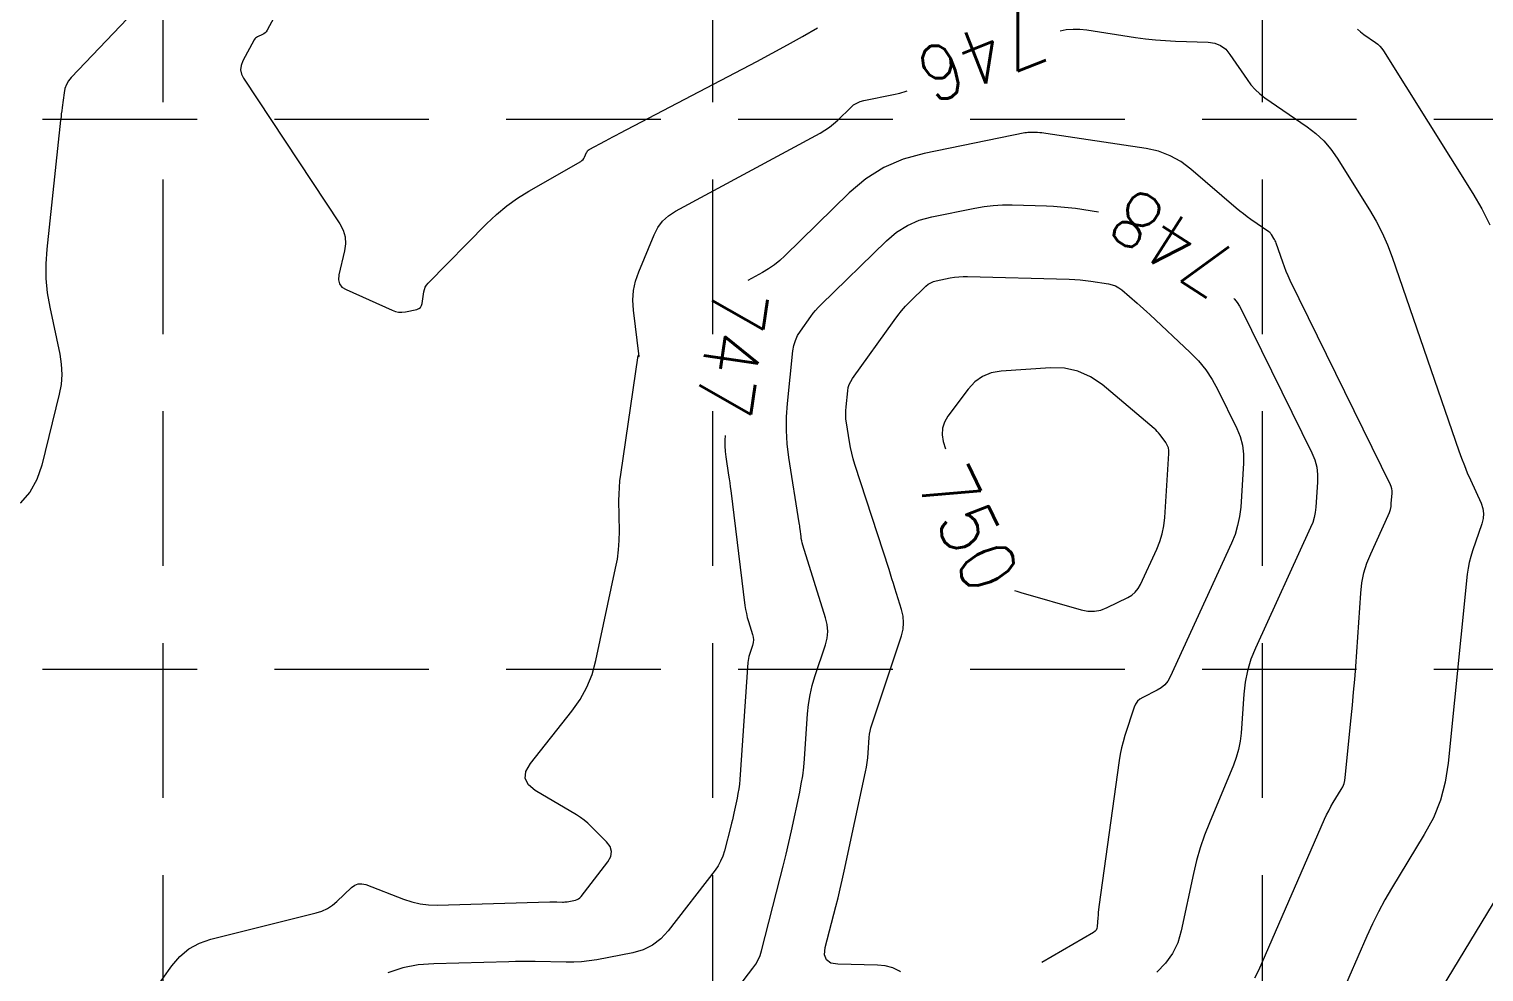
# Model space of a CAD drawing. Header units: feet. Extents: x 46644 to 49208, y 46045 to 47649.
# Drawn here: x 47596.1 to 47701.9, y 46384.8 to 46453.4 of the extents above; entities that cross this region are included whole.
import ezdxf
from ezdxf.enums import TextEntityAlignment as Align

# ---------------------------------------------------------------- set-up
doc = ezdxf.new("R2010")
doc.units = ezdxf.units.FT
doc.header["$MEASUREMENT"] = 0
doc.linetypes.add('DGN Style 3', pattern=[33.544038, 23.960027, -9.584011])
doc.linetypes.add('HIDDEN', pattern=[0.375, 0.25, -0.125])
doc.layers.add('EC', color=35, linetype='Continuous', lineweight=0)
doc.layers.add('Level 15', color=1, linetype='Continuous', lineweight=0)
doc.layers.add('GRID', color=254, linetype='HIDDEN')
doc.styles.add('Style-STANDARD', font='STANDARD.shx')

msp = doc.modelspace()

# ---------------------------------------------------------------- linework, layer by layer
at = {"layer": 'EC', "color": 35, "linetype": 'DGN Style 3', "lineweight": 0}
for p, q in [((47618.72, 46463.14), (47613.39, 46453.32)), ((47603.74, 46454.71), (47599.15, 46449.9)), ((47613.32, 46453.22), (47613.25, 46453.13)), ((47613.39, 46453.32), (47613.32, 46453.22)), ((47652.36, 46452.88), (47653.45, 46453.51)), ((47671.1, 46453.28), (47671.55, 46453.37)), ((47671.55, 46453.37), (47672.05, 46453.41)), ((47672.05, 46453.41), (47672.54, 46453.4)), ((47672.54, 46453.4), (47673.04, 46453.35)), ((47673.04, 46453.35), (47676.59, 46452.8)), ((47692.73, 46453.41), (47692.96, 46453.2)), ((47612.46, 46452.63), (47611.64, 46451.1)), ((47612.51, 46452.7), (47612.46, 46452.63)), ((47612.56, 46452.75), (47612.51, 46452.7)), ((47612.63, 46452.8), (47612.56, 46452.75)), ((47612.7, 46452.84), (47612.63, 46452.8)), ((47613.05, 46453.01), (47612.7, 46452.84)), ((47613.16, 46453.06), (47613.05, 46453.01)), ((47613.25, 46453.13), (47613.16, 46453.06)), ((47650.16, 46451.65), (47651.26, 46452.26)), ((47651.26, 46452.26), (47652.36, 46452.88)), ((47676.59, 46452.8), (47677.31, 46452.7)), ((47677.31, 46452.7), (47678.03, 46452.63)), ((47678.03, 46452.63), (47678.76, 46452.57)), ((47678.76, 46452.57), (47679.49, 46452.53)), ((47679.49, 46452.53), (47681.87, 46452.45)), ((47681.87, 46452.45), (47682.35, 46452.38)), ((47682.35, 46452.38), (47682.78, 46452.21)), ((47682.78, 46452.21), (47683.15, 46451.94)), ((47692.96, 46453.2), (47693.2, 46453.02)), ((47693.2, 46453.02), (47694.04, 46452.44)), ((47694.04, 46452.44), (47694.21, 46452.31)), ((47694.21, 46452.31), (47694.36, 46452.16)), ((47694.36, 46452.16), (47694.5, 46452)), ((47611.64, 46451.1), (47611.51, 46450.77)), ((47649.04, 46451.06), (47650.16, 46451.65)), ((47683.15, 46451.94), (47683.46, 46451.57)), ((47683.46, 46451.57), (47684.7, 46449.74)), ((47694.5, 46452), (47694.63, 46451.83)), ((47694.63, 46451.83), (47701.13, 46441.45)), ((47611.51, 46450.77), (47611.47, 46450.45)), ((47611.47, 46450.45), (47611.54, 46450.14)), ((47611.54, 46450.14), (47611.69, 46449.83)), ((47639.06, 46445.83), (47649.04, 46451.06)), ((47598.68, 46449.09), (47598.62, 46448.77)), ((47598.79, 46449.38), (47598.68, 46449.09)), ((47598.95, 46449.65), (47598.79, 46449.38)), ((47599.15, 46449.9), (47598.95, 46449.65)), ((47611.69, 46449.83), (47618.69, 46439.25)), ((47684.7, 46449.74), (47684.98, 46449.36)), ((47684.98, 46449.36), (47685.29, 46449.02)), ((47685.29, 46449.02), (47685.63, 46448.71)), ((47598.62, 46448.77), (47598.48, 46447.7)), ((47656.07, 46447.89), (47656.3, 46448.03)), ((47656.3, 46448.03), (47656.54, 46448.14)), ((47656.54, 46448.14), (47656.81, 46448.21)), ((47656.81, 46448.21), (47658.98, 46448.65)), ((47658.98, 46448.65), (47659.44, 46448.76)), ((47659.44, 46448.76), (47659.89, 46448.89)), ((47659.89, 46448.89), (47659.97, 46448.92)), ((47685.63, 46448.71), (47686, 46448.42)), ((47686, 46448.42), (47689.08, 46446.3)), ((47598.4, 46447.02), (47598.37, 46446.79)), ((47598.42, 46447.25), (47598.4, 46447.02)), ((47598.45, 46447.47), (47598.42, 46447.25)), ((47598.48, 46447.7), (47598.45, 46447.47)), ((47654.92, 46446.79), (47655.86, 46447.71)), ((47655.86, 46447.71), (47656.07, 46447.89)), ((47598.37, 46446.79), (47597.36, 46437.39)), ((47638.8, 46445.7), (47639.06, 46445.83)), ((47643.12, 46440.16), (47653.63, 46445.84)), ((47653.63, 46445.84), (47653.98, 46446.05)), ((47653.98, 46446.05), (47654.31, 46446.27)), ((47654.31, 46446.27), (47654.62, 46446.52)), ((47654.62, 46446.52), (47654.92, 46446.79)), ((47668.54, 46445.85), (47661.2, 46444.37)), ((47668.65, 46445.87), (47668.54, 46445.85)), ((47668.75, 46445.88), (47668.65, 46445.87)), ((47668.86, 46445.89), (47668.75, 46445.88)), ((47668.97, 46445.89), (47668.86, 46445.89)), ((47669.46, 46445.88), (47668.97, 46445.89)), ((47669.62, 46445.87), (47669.46, 46445.88)), ((47669.77, 46445.86), (47669.62, 46445.87)), ((47669.92, 46445.84), (47669.77, 46445.86)), ((47670.07, 46445.82), (47669.92, 46445.84)), ((47677.36, 46444.72), (47670.07, 46445.82)), ((47689.08, 46446.3), (47689.71, 46445.81)), ((47689.71, 46445.81), (47690.28, 46445.27)), ((47636.84, 46444.64), (47638.03, 46445.29)), ((47638.03, 46445.29), (47638.29, 46445.42)), ((47638.29, 46445.42), (47638.55, 46445.56)), ((47638.55, 46445.56), (47638.8, 46445.7)), ((47690.28, 46445.27), (47690.8, 46444.68)), ((47632.45, 46441.62), (47636.22, 46443.78)), ((47636.22, 46443.78), (47636.31, 46443.84)), ((47636.31, 46443.84), (47636.39, 46443.91)), ((47636.39, 46443.91), (47636.45, 46443.99)), ((47636.45, 46443.99), (47636.5, 46444.09)), ((47636.5, 46444.09), (47636.64, 46444.42)), ((47636.64, 46444.42), (47636.68, 46444.49)), ((47636.68, 46444.49), (47636.72, 46444.55)), ((47636.72, 46444.55), (47636.77, 46444.6)), ((47636.77, 46444.6), (47636.84, 46444.64)), ((47659.68, 46443.95), (47658.27, 46443.33)), ((47661.2, 46444.37), (47659.68, 46443.95)), ((47678.26, 46444.52), (47677.36, 46444.72)), ((47679.1, 46444.2), (47678.26, 46444.52)), ((47679.88, 46443.77), (47679.1, 46444.2)), ((47680.62, 46443.22), (47679.88, 46443.77)), ((47690.8, 46444.68), (47691.25, 46444.03)), ((47691.25, 46444.03), (47693.62, 46440.25)), ((47658.27, 46443.33), (47656.96, 46442.51)), ((47683.92, 46440.38), (47680.62, 46443.22)), ((47631.62, 46441.1), (47632.45, 46441.62)), ((47656.96, 46442.51), (47655.76, 46441.49)), ((47630.08, 46439.92), (47630.83, 46440.54)), ((47630.83, 46440.54), (47631.62, 46441.1)), ((47655.76, 46441.49), (47651.08, 46436.91)), ((47665.57, 46440.51), (47666.24, 46440.58)), ((47666.24, 46440.58), (47666.92, 46440.62)), ((47666.92, 46440.62), (47667.6, 46440.62)), ((47667.6, 46440.62), (47670.1, 46440.56)), ((47670.1, 46440.56), (47670.63, 46440.53)), ((47670.63, 46440.53), (47671.16, 46440.49)), ((47701.13, 46441.45), (47701.79, 46440.33)), ((47629.37, 46439.25), (47630.08, 46439.92)), ((47642.18, 46439.43), (47642.61, 46439.83)), ((47642.61, 46439.83), (47643.12, 46440.16)), ((47659.99, 46439.13), (47660.85, 46439.51)), ((47660.85, 46439.51), (47661.77, 46439.76)), ((47661.77, 46439.76), (47664.9, 46440.39)), ((47664.9, 46440.39), (47665.57, 46440.51)), ((47671.16, 46440.49), (47671.69, 46440.44)), ((47671.69, 46440.44), (47672.22, 46440.37)), ((47672.22, 46440.37), (47673.89, 46440.11)), ((47684.18, 46440.17), (47683.92, 46440.38)), ((47684.44, 46439.96), (47684.18, 46440.17)), ((47684.71, 46439.75), (47684.44, 46439.96)), ((47684.99, 46439.56), (47684.71, 46439.75)), ((47686.29, 46438.66), (47684.99, 46439.56)), ((47693.62, 46440.25), (47694.11, 46439.43)), ((47701.79, 46440.33), (47702.38, 46439.18)), ((47618.69, 46439.25), (47618.94, 46438.78)), ((47618.94, 46438.78), (47619.08, 46438.29)), ((47625.12, 46434.92), (47629.37, 46439.25)), ((47640.44, 46435.76), (47641.55, 46438.43)), ((47641.55, 46438.43), (47641.82, 46438.97)), ((47641.82, 46438.97), (47642.18, 46439.43)), ((47658.46, 46438.01), (47659.19, 46438.63)), ((47659.19, 46438.63), (47659.99, 46439.13)), ((47686.35, 46438.61), (47686.29, 46438.66)), ((47686.4, 46438.57), (47686.35, 46438.61)), ((47686.44, 46438.52), (47686.4, 46438.57)), ((47686.48, 46438.46), (47686.44, 46438.52)), ((47686.65, 46438.18), (47686.48, 46438.46)), ((47694.11, 46439.43), (47694.54, 46438.58)), ((47694.54, 46438.58), (47694.93, 46437.71)), ((47597.36, 46437.39), (47597.29, 46436.33)), ((47619.11, 46437.79), (47619.04, 46437.27)), ((47619.08, 46438.29), (47619.11, 46437.79)), ((47653.69, 46433.35), (47658.46, 46438.01)), ((47686.7, 46438.1), (47686.65, 46438.18)), ((47686.75, 46438.01), (47686.7, 46438.1)), ((47686.79, 46437.92), (47686.75, 46438.01)), ((47686.83, 46437.83), (47686.79, 46437.92)), ((47687.3, 46436.44), (47686.83, 46437.83)), ((47694.93, 46437.71), (47695.26, 46436.82)), ((47597.29, 46436.33), (47597.3, 46435.27)), ((47619.04, 46437.27), (47618.62, 46435.52)), ((47650.7, 46436.57), (47650.31, 46436.26)), ((47651.08, 46436.91), (47650.7, 46436.57)), ((47687.42, 46436.11), (47687.3, 46436.44)), ((47695.26, 46436.82), (47700.12, 46422.73)), ((47597.3, 46435.27), (47597.4, 46434.22)), ((47618.62, 46435.52), (47618.58, 46435.17)), ((47640.2, 46435.08), (47640.44, 46435.76)), ((47649.45, 46435.71), (47648.38, 46435.13)), ((47649.89, 46435.97), (47649.45, 46435.71)), ((47650.31, 46436.26), (47649.89, 46435.97)), ((47662.09, 46435.1), (47663.1, 46435.3)), ((47663.1, 46435.3), (47663.41, 46435.35)), ((47663.41, 46435.35), (47663.72, 46435.39)), ((47663.72, 46435.39), (47664.04, 46435.41)), ((47664.04, 46435.41), (47664.35, 46435.41)), ((47664.35, 46435.41), (47671.77, 46435.21)), ((47687.56, 46435.77), (47687.42, 46436.11)), ((47687.7, 46435.45), (47687.56, 46435.77)), ((47687.85, 46435.13), (47687.7, 46435.45)), ((47597.4, 46434.22), (47597.58, 46433.17)), ((47618.58, 46435.17), (47618.66, 46434.88)), ((47618.66, 46434.88), (47618.84, 46434.64)), ((47618.84, 46434.64), (47619.14, 46434.46)), ((47619.14, 46434.46), (47622.49, 46432.95)), ((47624.69, 46433.45), (47624.81, 46434.29)), ((47624.81, 46434.29), (47624.85, 46434.47)), ((47624.85, 46434.47), (47624.91, 46434.63)), ((47624.91, 46434.63), (47625, 46434.78)), ((47625, 46434.78), (47625.12, 46434.92)), ((47640.01, 46433.69), (47640.06, 46434.39)), ((47640.06, 46434.39), (47640.2, 46435.08)), ((47660.17, 46433.56), (47661.34, 46434.7)), ((47661.34, 46434.7), (47661.51, 46434.84)), ((47661.51, 46434.84), (47661.69, 46434.95)), ((47661.69, 46434.95), (47661.88, 46435.04)), ((47661.88, 46435.04), (47662.09, 46435.1)), ((47671.77, 46435.21), (47672.16, 46435.19)), ((47672.16, 46435.19), (47672.56, 46435.16)), ((47672.56, 46435.16), (47672.95, 46435.12)), ((47672.95, 46435.12), (47673.34, 46435.07)), ((47673.34, 46435.07), (47674.62, 46434.87)), ((47674.62, 46434.87), (47674.88, 46434.81)), ((47674.88, 46434.81), (47675.13, 46434.72)), ((47675.13, 46434.72), (47675.37, 46434.59)), ((47675.37, 46434.59), (47675.59, 46434.43)), ((47675.59, 46434.43), (47676.7, 46433.47)), ((47695.13, 46420.26), (47687.85, 46435.13)), ((47597.58, 46433.17), (47598.31, 46429.75)), ((47624.44, 46433.07), (47624.56, 46433.16)), ((47624.56, 46433.16), (47624.64, 46433.29)), ((47624.64, 46433.29), (47624.69, 46433.45)), ((47640.05, 46432.97), (47640.01, 46433.69)), ((47653.31, 46432.94), (47653.5, 46433.15)), ((47653.5, 46433.15), (47653.69, 46433.35)), ((47659.56, 46432.91), (47659.86, 46433.24)), ((47659.86, 46433.24), (47660.17, 46433.56)), ((47676.7, 46433.47), (47676.93, 46433.27)), ((47676.93, 46433.27), (47677.17, 46433.06)), ((47683.74, 46433.82), (47683.79, 46433.76)), ((47683.79, 46433.76), (47683.99, 46433.52)), ((47683.99, 46433.52), (47684.16, 46433.26)), ((47684.16, 46433.26), (47684.31, 46432.98)), ((47622.49, 46432.95), (47622.73, 46432.86)), ((47622.73, 46432.86), (47622.97, 46432.82)), ((47622.97, 46432.82), (47623.21, 46432.81)), ((47623.21, 46432.81), (47623.46, 46432.84)), ((47623.46, 46432.84), (47624.28, 46433.02)), ((47624.28, 46433.02), (47624.44, 46433.07)), ((47640.46, 46429.6), (47640.05, 46432.97)), ((47652.21, 46431.44), (47652.97, 46432.5)), ((47652.97, 46432.5), (47653.14, 46432.73)), ((47653.14, 46432.73), (47653.31, 46432.94)), ((47655.99, 46427.99), (47659.02, 46432.21)), ((47659.02, 46432.21), (47659.28, 46432.57)), ((47659.28, 46432.57), (47659.56, 46432.91)), ((47677.17, 46433.06), (47677.4, 46432.85)), ((47677.4, 46432.85), (47677.63, 46432.64)), ((47677.63, 46432.64), (47680.56, 46429.89)), ((47684.31, 46432.98), (47689.42, 46422.57)), ((47651.84, 46430.76), (47652, 46431.11)), ((47652, 46431.11), (47652.21, 46431.44)), ((47651.26, 46426.18), (47651.66, 46430)), ((47651.66, 46430), (47651.73, 46430.39)), ((47651.73, 46430.39), (47651.84, 46430.76)), ((47598.31, 46429.75), (47598.42, 46429.02)), ((47598.42, 46429.02), (47598.46, 46428.29)), ((47639.13, 46421), (47640.39, 46429.65)), ((47640.39, 46429.66), (47640.4, 46429.67)), ((47640.39, 46429.65), (47640.39, 46429.66)), ((47640.4, 46429.67), (47640.4, 46429.67)), ((47640.4, 46429.67), (47640.41, 46429.65)), ((47640.41, 46429.65), (47640.45, 46429.6)), ((47640.45, 46429.6), (47640.46, 46429.59)), ((47640.46, 46429.59), (47640.46, 46429.6)), ((47640.46, 46429.59), (47640.46, 46429.58)), ((47640.46, 46429.58), (47640.46, 46429.59)), ((47680.56, 46429.89), (47681.16, 46429.28)), ((47681.16, 46429.28), (47681.7, 46428.62)), ((47598.46, 46428.29), (47598.4, 46427.56)), ((47655.86, 46427.78), (47655.99, 46427.99)), ((47665.45, 46428.14), (47664.89, 46427.74)), ((47666.09, 46428.39), (47665.45, 46428.14)), ((47666.8, 46428.51), (47666.09, 46428.39)), ((47670.41, 46428.76), (47666.8, 46428.51)), ((47671.43, 46428.73), (47670.41, 46428.76)), ((47672.4, 46428.52), (47671.43, 46428.73)), ((47673.31, 46428.12), (47672.4, 46428.52)), ((47674.15, 46427.54), (47673.31, 46428.12)), ((47681.7, 46428.62), (47682.17, 46427.91)), ((47682.17, 46427.91), (47682.58, 46427.16)), ((47598.27, 46426.84), (47597.01, 46421.69)), ((47598.4, 46427.56), (47598.27, 46426.84)), ((47655.53, 46425.92), (47655.65, 46427.08)), ((47655.65, 46427.08), (47655.69, 46427.33)), ((47655.69, 46427.33), (47655.76, 46427.56)), ((47655.76, 46427.56), (47655.86, 46427.78)), ((47664.4, 46427.21), (47662.94, 46425.25)), ((47664.89, 46427.74), (47664.4, 46427.21)), ((47677.95, 46424.35), (47674.15, 46427.54)), ((47682.58, 46427.16), (47683.95, 46424.36)), ((47651.19, 46425.2), (47651.26, 46426.18)), ((47655.51, 46425.63), (47655.53, 46425.92)), ((47651.19, 46424.21), (47651.19, 46425.2)), ((47655.51, 46425.34), (47655.51, 46425.63)), ((47655.52, 46425.04), (47655.51, 46425.34)), ((47655.56, 46424.75), (47655.52, 46425.04)), ((47655.78, 46423.38), (47655.56, 46424.75)), ((47662.68, 46424.82), (47662.54, 46424.37)), ((47662.94, 46425.25), (47662.68, 46424.82)), ((47646.73, 46423.85), (47646.7, 46423.49)), ((47651.24, 46423.23), (47651.19, 46424.21)), ((47662.54, 46424.37), (47662.52, 46423.9)), ((47662.52, 46423.9), (47662.6, 46423.41)), ((47678.07, 46424.25), (47677.95, 46424.35)), ((47678.17, 46424.14), (47678.07, 46424.25)), ((47678.27, 46424.03), (47678.17, 46424.14)), ((47678.37, 46423.9), (47678.27, 46424.03)), ((47678.79, 46423.32), (47678.37, 46423.9)), ((47683.95, 46424.36), (47684.21, 46423.76)), ((47684.21, 46423.76), (47684.37, 46423.13)), ((47646.7, 46423.49), (47646.7, 46423.09)), ((47646.7, 46423.09), (47646.72, 46422.68)), ((47646.72, 46422.68), (47646.77, 46422.28)), ((47651.37, 46422.25), (47651.24, 46423.23)), ((47655.85, 46422.96), (47655.78, 46423.38)), ((47655.94, 46422.55), (47655.85, 46422.96)), ((47656.05, 46422.14), (47655.94, 46422.55)), ((47662.6, 46423.41), (47662.76, 46422.87)), ((47678.71, 46417.87), (47679.02, 46422.52)), ((47678.9, 46423.14), (47678.79, 46423.32)), ((47678.98, 46422.94), (47678.9, 46423.14)), ((47679.02, 46422.74), (47678.98, 46422.94)), ((47679.02, 46422.52), (47679.02, 46422.74)), ((47684.37, 46423.13), (47684.45, 46422.49)), ((47689.42, 46422.57), (47689.63, 46422.07)), ((47700.12, 46422.73), (47700.31, 46422.19)), ((47597.01, 46421.69), (47596.65, 46420.64)), ((47646.77, 46422.28), (47646.98, 46420.96)), ((47652.12, 46417.49), (47651.37, 46422.25)), ((47656.17, 46421.73), (47656.05, 46422.14)), ((47658.65, 46414.08), (47656.17, 46421.73)), ((47684.45, 46421.83), (47684.24, 46418.63)), ((47684.45, 46422.49), (47684.45, 46421.83)), ((47689.63, 46422.07), (47689.77, 46421.54)), ((47689.77, 46421.54), (47689.84, 46421)), ((47700.31, 46422.19), (47700.52, 46421.66)), ((47700.52, 46421.66), (47700.73, 46421.13)), ((47596.65, 46420.64), (47596.12, 46419.72)), ((47639.03, 46420.05), (47639.07, 46420.53)), ((47639.07, 46420.53), (47639.13, 46421)), ((47646.98, 46420.96), (47647.02, 46420.68)), ((47647.02, 46420.68), (47647.07, 46420.4)), ((47647.07, 46420.4), (47647.1, 46420.11)), ((47689.83, 46420.45), (47689.71, 46418.63)), ((47689.84, 46421), (47689.83, 46420.45)), ((47700.73, 46421.13), (47700.96, 46420.61)), ((47700.96, 46420.61), (47701.73, 46418.91)), ((47596.12, 46419.72), (47595.43, 46418.92)), ((47639, 46419.1), (47639.01, 46419.58)), ((47639.01, 46419.58), (47639.03, 46420.05)), ((47647.1, 46420.11), (47647.14, 46419.83)), ((47647.14, 46419.83), (47648.17, 46411.48)), ((47695.2, 46420.12), (47695.13, 46420.26)), ((47695.24, 46419.97), (47695.2, 46420.12)), ((47695.2, 46418.9), (47695.26, 46419.65)), ((47695.26, 46419.81), (47695.24, 46419.97)), ((47695.26, 46419.65), (47695.26, 46419.81)), ((47639.03, 46416.87), (47639, 46419.1)), ((47684.24, 46418.63), (47684.16, 46417.95)), ((47689.71, 46418.63), (47689.67, 46418.24)), ((47695.07, 46418.23), (47695.13, 46418.45)), ((47695.13, 46418.45), (47695.18, 46418.67)), ((47695.18, 46418.67), (47695.2, 46418.9)), ((47701.73, 46418.91), (47701.86, 46418.54)), ((47701.86, 46418.54), (47701.91, 46418.17)), ((47652.14, 46417.37), (47652.12, 46417.49)), ((47652.15, 46417.26), (47652.14, 46417.37)), ((47652.17, 46417.15), (47652.15, 46417.26)), ((47678.52, 46416.69), (47678.64, 46417.28)), ((47678.64, 46417.28), (47678.71, 46417.87)), ((47684.02, 46417.29), (47683.83, 46416.64)), ((47684.16, 46417.95), (47684.02, 46417.29)), ((47689.48, 46417.5), (47689.33, 46417.14)), ((47689.59, 46417.87), (47689.48, 46417.5)), ((47689.67, 46418.24), (47689.59, 46417.87)), ((47693.71, 46415.24), (47694.98, 46418.02)), ((47694.98, 46418.02), (47695.07, 46418.23)), ((47701.79, 46417.42), (47701.11, 46415.46)), ((47701.89, 46417.8), (47701.79, 46417.42)), ((47701.91, 46418.17), (47701.89, 46417.8)), ((47638.97, 46415.52), (47639.02, 46416.2)), ((47639.02, 46416.2), (47639.03, 46416.87)), ((47652.18, 46417.03), (47652.17, 46417.15)), ((47652.25, 46416.5), (47652.18, 46417.03)), ((47652.27, 46416.34), (47652.25, 46416.5)), ((47652.3, 46416.18), (47652.27, 46416.34)), ((47652.34, 46416.03), (47652.3, 46416.18)), ((47678.35, 46416.12), (47678.52, 46416.69)), ((47683.83, 46416.64), (47683.57, 46416.01)), ((47689.33, 46417.14), (47685.31, 46408.36)), ((47638.89, 46414.85), (47638.97, 46415.52)), ((47652.39, 46415.87), (47652.34, 46416.03)), ((47654.04, 46410.58), (47652.39, 46415.87)), ((47676.95, 46413.01), (47678.13, 46415.57)), ((47678.13, 46415.57), (47678.35, 46416.12)), ((47683.57, 46416.01), (47679.11, 46406.27)), ((47693.43, 46414.55), (47693.71, 46415.24)), ((47701.11, 46415.46), (47700.98, 46415.04)), ((47637.31, 46407.46), (47638.76, 46414.18)), ((47638.76, 46414.18), (47638.89, 46414.85)), ((47658.75, 46413.75), (47658.65, 46414.08)), ((47693.21, 46413.84), (47693.43, 46414.55)), ((47700.79, 46414.18), (47700.73, 46413.74)), ((47700.87, 46414.61), (47700.79, 46414.18)), ((47700.98, 46415.04), (47700.87, 46414.61)), ((47658.86, 46413.41), (47658.75, 46413.75)), ((47658.97, 46413.08), (47658.86, 46413.41)), ((47659.07, 46412.74), (47658.97, 46413.08)), ((47676.78, 46412.7), (47676.95, 46413.01)), ((47692.98, 46412.37), (47693.06, 46413.11)), ((47693.06, 46413.11), (47693.21, 46413.84)), ((47700.73, 46413.74), (47699.34, 46399.99)), ((47659.56, 46411.17), (47659.07, 46412.74)), ((47667.79, 46412.57), (47667.96, 46412.51)), ((47667.96, 46412.51), (47668.24, 46412.42)), ((47668.24, 46412.42), (47672.63, 46411.15)), ((47674.52, 46411.32), (47676.02, 46412.05)), ((47676.02, 46412.05), (47676.31, 46412.22)), ((47676.31, 46412.22), (47676.57, 46412.44)), ((47676.57, 46412.44), (47676.78, 46412.7)), ((47692.61, 46407.03), (47692.98, 46412.37)), ((47648.17, 46411.48), (47648.21, 46411.18)), ((47648.21, 46411.18), (47648.27, 46410.89)), ((47648.27, 46410.89), (47648.34, 46410.6)), ((47659.68, 46410.7), (47659.56, 46411.17)), ((47672.63, 46411.15), (47673.12, 46411.06)), ((47673.12, 46411.06), (47673.6, 46411.05)), ((47673.6, 46411.05), (47674.06, 46411.14)), ((47674.06, 46411.14), (47674.52, 46411.32)), ((47648.34, 46410.6), (47648.42, 46410.31)), ((47648.42, 46410.31), (47648.72, 46409.37)), ((47654.16, 46410.08), (47654.04, 46410.58)), ((47654.19, 46409.59), (47654.16, 46410.08)), ((47659.67, 46409.74), (47659.71, 46410.22)), ((47659.71, 46410.22), (47659.68, 46410.7)), ((47648.76, 46408.77), (47648.71, 46408.57)), ((47648.72, 46409.37), (47648.76, 46409.17)), ((47648.76, 46409.17), (47648.78, 46408.97)), ((47648.78, 46408.97), (47648.76, 46408.77)), ((47654.03, 46408.61), (47654.15, 46409.1)), ((47654.15, 46409.1), (47654.19, 46409.59)), ((47657.4, 46402.8), (47659.55, 46409.26)), ((47659.55, 46409.26), (47659.67, 46409.74)), ((47648.45, 46407.77), (47648.42, 46407.62)), ((47648.49, 46407.91), (47648.45, 46407.77)), ((47648.71, 46408.57), (47648.49, 46407.91)), ((47653.26, 46406.31), (47654.03, 46408.61)), ((47685.31, 46408.36), (47684.99, 46407.56)), ((47637.04, 46406.46), (47637.31, 46407.46)), ((47648.38, 46407.33), (47647.79, 46398.81)), ((47648.39, 46407.48), (47648.38, 46407.33)), ((47648.42, 46407.62), (47648.39, 46407.48)), ((47684.74, 46406.73), (47684.56, 46405.89)), ((47684.99, 46407.56), (47684.74, 46406.73)), ((47692.54, 46406.09), (47692.61, 46407.03)), ((47636.66, 46405.52), (47637.04, 46406.46)), ((47652.91, 46404.97), (47653.06, 46405.64)), ((47653.06, 46405.64), (47653.26, 46406.31)), ((47678.72, 46405.7), (47678.46, 46405.48)), ((47678.94, 46405.96), (47678.72, 46405.7)), ((47679.11, 46406.27), (47678.94, 46405.96)), ((47684.56, 46405.89), (47684.46, 46405.03)), ((47692.46, 46405.16), (47692.54, 46406.09)), ((47635.58, 46403.78), (47636.17, 46404.63)), ((47636.17, 46404.63), (47636.66, 46405.52)), ((47652.79, 46404.28), (47652.91, 46404.97)), ((47676.9, 46404.65), (47676.73, 46404.5)), ((47677.11, 46404.78), (47676.9, 46404.65)), ((47678.16, 46405.3), (47677.11, 46404.78)), ((47678.46, 46405.48), (47678.16, 46405.3)), ((47684.46, 46405.03), (47684.27, 46402.19)), ((47692.38, 46404.23), (47692.46, 46405.16)), ((47632.56, 46399.97), (47635.58, 46403.78)), ((47652.5, 46400.32), (47652.72, 46403.58)), ((47652.72, 46403.58), (47652.79, 46404.28)), ((47676.5, 46404.08), (47675.82, 46402.01)), ((47676.59, 46404.3), (47676.5, 46404.08)), ((47676.73, 46404.5), (47676.59, 46404.3)), ((47692.29, 46403.3), (47692.38, 46404.23)), ((47657.27, 46402.33), (47657.33, 46402.57)), ((47657.33, 46402.57), (47657.4, 46402.8)), ((47691.85, 46398.96), (47692.29, 46403.3)), ((47657.13, 46400.74), (47657.21, 46401.86)), ((47657.21, 46401.86), (47657.24, 46402.1)), ((47657.24, 46402.1), (47657.27, 46402.33)), ((47675.69, 46401.56), (47675.57, 46401.11)), ((47675.82, 46402.01), (47675.69, 46401.56)), ((47684.2, 46401.59), (47684.09, 46401)), ((47684.27, 46402.19), (47684.2, 46401.59)), ((47652.45, 46399.7), (47652.5, 46400.32)), ((47657.06, 46400.05), (47657.1, 46400.4)), ((47657.1, 46400.4), (47657.13, 46400.74)), ((47675.48, 46400.66), (47675.4, 46400.2)), ((47675.57, 46401.11), (47675.48, 46400.66)), ((47683.92, 46400.42), (47683.71, 46399.85)), ((47684.09, 46401), (47683.92, 46400.42)), ((47632.18, 46398.89), (47632.23, 46399.4)), ((47632.23, 46399.4), (47632.56, 46399.97)), ((47652.37, 46399.09), (47652.45, 46399.7)), ((47655.39, 46392.14), (47656.94, 46399.38)), ((47656.94, 46399.38), (47657.01, 46399.72)), ((47657.01, 46399.72), (47657.06, 46400.05)), ((47675.4, 46400.2), (47673.93, 46389.54)), ((47683.71, 46399.85), (47681.96, 46395.67)), ((47699.34, 46399.99), (47699.13, 46398.62)), ((47632.41, 46398.43), (47632.18, 46398.89)), ((47632.91, 46398.02), (47632.41, 46398.43)), ((47647.76, 46398.47), (47647.72, 46398.13)), ((47647.79, 46398.81), (47647.76, 46398.47)), ((47652.16, 46397.89), (47652.27, 46398.49)), ((47652.27, 46398.49), (47652.37, 46399.09)), ((47691.56, 46398.08), (47691.67, 46398.29)), ((47691.67, 46398.29), (47691.76, 46398.51)), ((47691.76, 46398.51), (47691.82, 46398.73)), ((47691.82, 46398.73), (47691.85, 46398.96)), ((47699.13, 46398.62), (47698.77, 46397.3)), ((47635.91, 46396.23), (47632.91, 46398.02)), ((47647.6, 46397.45), (47647.36, 46396.35)), ((47647.66, 46397.79), (47647.6, 46397.45)), ((47647.72, 46398.13), (47647.66, 46397.79)), ((47651.55, 46395.08), (47652.16, 46397.89)), ((47690.81, 46396.84), (47690.98, 46397.13)), ((47690.98, 46397.13), (47691.56, 46398.08)), ((47698.77, 46397.3), (47698.26, 46396.03)), ((47636.19, 46396.05), (47635.91, 46396.23)), ((47636.47, 46395.85), (47636.19, 46396.05)), ((47647.31, 46396.11), (47647.25, 46395.88)), ((47647.36, 46396.35), (47647.31, 46396.11)), ((47690.35, 46395.92), (47690.49, 46396.23)), ((47690.49, 46396.23), (47690.65, 46396.54)), ((47690.65, 46396.54), (47690.81, 46396.84)), ((47636.73, 46395.63), (47636.47, 46395.85)), ((47636.97, 46395.4), (47636.73, 46395.63)), ((47638.1, 46394.28), (47636.97, 46395.4)), ((47647.14, 46395.41), (47646.67, 46393.62)), ((47647.2, 46395.64), (47647.14, 46395.41)), ((47647.25, 46395.88), (47647.2, 46395.64)), ((47651.36, 46394.22), (47651.55, 46395.08)), ((47681.96, 46395.67), (47681.6, 46394.77)), ((47685.55, 46384.93), (47690.35, 46395.92)), ((47698.26, 46396.03), (47697.6, 46394.81)), ((47705.82, 46395.11), (47698.41, 46382.91)), ((47638.36, 46393.93), (47638.1, 46394.28)), ((47651.17, 46393.37), (47651.36, 46394.22)), ((47681.6, 46394.77), (47681.29, 46393.85)), ((47697.6, 46394.81), (47695.22, 46390.89)), ((47638.19, 46392.82), (47638.41, 46393.2)), ((47638.46, 46393.57), (47638.36, 46393.93)), ((47638.41, 46393.2), (47638.46, 46393.57)), ((47646.4, 46392.88), (47646.21, 46392.54)), ((47646.56, 46393.24), (47646.4, 46392.88)), ((47646.67, 46393.62), (47646.56, 46393.24)), ((47650.96, 46392.51), (47651.17, 46393.37)), ((47681.03, 46392.92), (47680.8, 46391.98)), ((47681.29, 46393.85), (47681.03, 46392.92)), ((47636.24, 46390.29), (47638.19, 46392.82)), ((47645.99, 46392.22), (47642.57, 46387.79)), ((47646.21, 46392.54), (47645.99, 46392.22)), ((47650.74, 46391.66), (47650.96, 46392.51)), ((47655.25, 46391.49), (47655.39, 46392.14)), ((47680.8, 46391.98), (47679.92, 46387.79)), ((47618.48, 46389.94), (47619.54, 46390.95)), ((47619.54, 46390.95), (47619.77, 46391.12)), ((47619.77, 46391.12), (47620.02, 46391.22)), ((47620.02, 46391.22), (47620.29, 46391.23)), ((47620.29, 46391.23), (47620.57, 46391.16)), ((47620.57, 46391.16), (47623.33, 46390.1)), ((47649.37, 46386.35), (47650.74, 46391.66)), ((47654.94, 46390.21), (47655.1, 46390.85)), ((47655.1, 46390.85), (47655.25, 46391.49)), ((47695.22, 46390.89), (47694.73, 46390.05)), ((47618.15, 46389.66), (47618.48, 46389.94)), ((47623.33, 46390.1), (47623.92, 46389.91)), ((47623.92, 46389.91), (47624.53, 46389.77)), ((47624.53, 46389.77), (47625.15, 46389.7)), ((47625.15, 46389.7), (47625.77, 46389.68)), ((47625.77, 46389.68), (47633.97, 46389.9)), ((47633.97, 46389.9), (47634.1, 46389.9)), ((47634.1, 46389.9), (47634.22, 46389.9)), ((47634.22, 46389.9), (47634.35, 46389.9)), ((47634.35, 46389.9), (47634.48, 46389.9)), ((47634.48, 46389.9), (47634.89, 46389.89)), ((47634.89, 46389.89), (47634.97, 46389.89)), ((47634.97, 46389.89), (47635.06, 46389.9)), ((47635.06, 46389.9), (47635.15, 46389.91)), ((47635.15, 46389.91), (47635.23, 46389.92)), ((47635.23, 46389.92), (47635.83, 46390.04)), ((47635.83, 46390.04), (47635.95, 46390.07)), ((47635.95, 46390.07), (47636.06, 46390.12)), ((47636.06, 46390.12), (47636.16, 46390.2)), ((47636.16, 46390.2), (47636.24, 46390.29)), ((47654.78, 46389.57), (47654.94, 46390.21)), ((47694.73, 46390.05), (47694.26, 46389.18)), ((47609.31, 46387.2), (47616.97, 46389.11)), ((47616.97, 46389.11), (47617.39, 46389.24)), ((47617.39, 46389.24), (47617.78, 46389.42)), ((47617.78, 46389.42), (47618.15, 46389.66)), ((47654.01, 46386.59), (47654.78, 46389.57)), ((47673.84, 46388.75), (47673.79, 46388.11)), ((47673.86, 46388.95), (47673.84, 46388.75)), ((47673.88, 46389.15), (47673.86, 46388.95)), ((47673.9, 46389.34), (47673.88, 46389.15)), ((47673.93, 46389.54), (47673.9, 46389.34)), ((47694.26, 46389.18), (47693.83, 46388.31)), ((47642.57, 46387.79), (47642.04, 46387.21)), ((47673.53, 46387.69), (47669.77, 46385.5)), ((47673.64, 46387.77), (47673.53, 46387.69)), ((47673.72, 46387.86), (47673.64, 46387.77)), ((47673.77, 46387.98), (47673.72, 46387.86)), ((47673.79, 46388.11), (47673.77, 46387.98)), ((47679.92, 46387.79), (47679.67, 46386.93)), ((47693.83, 46388.31), (47693.42, 46387.42)), ((47607.71, 46386.49), (47608.47, 46386.91)), ((47608.47, 46386.91), (47609.31, 46387.2)), ((47641.44, 46386.75), (47640.75, 46386.41)), ((47642.04, 46387.21), (47641.44, 46386.75)), ((47653.95, 46386.06), (47654.01, 46386.59)), ((47679.67, 46386.93), (47679.29, 46386.15)), ((47693.42, 46387.42), (47691.45, 46382.91)), ((47606.47, 46385.26), (47607.05, 46385.94)), ((47607.05, 46385.94), (47607.71, 46386.49)), ((47630.98, 46385.55), (47625.54, 46385.41)), ((47631.46, 46385.56), (47630.98, 46385.55)), ((47631.95, 46385.57), (47631.46, 46385.56)), ((47632.43, 46385.56), (47631.95, 46385.57)), ((47632.91, 46385.56), (47632.43, 46385.56)), ((47635.15, 46385.51), (47632.91, 46385.56)), ((47635.72, 46385.51), (47635.15, 46385.51)), ((47636.28, 46385.54), (47635.72, 46385.51)), ((47636.84, 46385.61), (47636.28, 46385.54)), ((47637.4, 46385.7), (47636.84, 46385.61)), ((47640, 46386.2), (47637.4, 46385.7)), ((47640.75, 46386.41), (47640, 46386.2)), ((47648.95, 46385.38), (47649.13, 46385.69)), ((47649.13, 46385.69), (47649.27, 46386.01)), ((47649.27, 46386.01), (47649.37, 46386.35)), ((47654.09, 46385.68), (47653.95, 46386.06)), ((47654.41, 46385.45), (47654.09, 46385.68)), ((47679.29, 46386.15), (47678.78, 46385.44)), ((47603.99, 46381.77), (47606.47, 46385.26)), ((47623.27, 46385.1), (47622.18, 46384.75)), ((47624.39, 46385.32), (47623.27, 46385.1)), ((47625.54, 46385.41), (47624.39, 46385.32)), ((47647.72, 46383.74), (47648.75, 46385.08)), ((47648.75, 46385.08), (47648.95, 46385.38)), ((47654.93, 46385.37), (47654.41, 46385.45)), ((47657.81, 46385.3), (47654.93, 46385.37)), ((47658.38, 46385.25), (47657.81, 46385.3)), ((47658.92, 46385.1), (47658.38, 46385.25)), ((47659.42, 46384.86), (47658.92, 46385.1)), ((47659.48, 46384.82), (47659.42, 46384.86)), ((47678.78, 46385.44), (47678.15, 46384.8)), ((47685.27, 46384.37), (47685.55, 46384.93))]:
    msp.add_line(p, q, dxfattribs=at)
at = {"layer": 'GRID', "color": 252, "linetype": 'HIDDEN', "lineweight": 0, "ltscale": 45}
for p, q in [((47605.8, 47606.85), (47605.8, 46206.68)), ((47645.8, 47606.85), (47645.8, 46206.68)), ((47685.8, 47606.85), (47685.8, 46206.68)), ((46685.8, 46446.85), (49165.8, 46446.85)), ((46685.8, 46406.85), (49165.8, 46406.85))]:
    msp.add_line(p, q, dxfattribs=at)
at = {"layer": 'Level 15', "color": 7, "linetype": 'Continuous', "lineweight": 0}
for points, knots in [([(48035.83, 46412.86), (48035.78, 46412.91), (48035.72, 46412.96), (48035.67, 46413.01), (48019.02, 46417.19), (48002.37, 46421.38), (47985.72, 46425.57), (47974.9, 46428.29), (47966.46, 46436.75), (47957.21, 46443.08), (47955.41, 46444.31), (47953.58, 46445.45), (47951.94, 46446.89), (47951.69, 46447.11), (47951.46, 46447.35), (47951.23, 46447.58), (47950.73, 46448.1), (47950.21, 46448.59), (47949.76, 46449.15), (47949.22, 46449.84), (47948.72, 46450.55), (47948.21, 46451.26), (47947.37, 46452.41), (47946.61, 46453.61), (47945.74, 46454.74), (47944.67, 46456.12), (47943.24, 46457.18), (47941.87, 46458.26), (47938.46, 46460.96), (47934.94, 46463.5), (47931.54, 46466.21), (47928.18, 46468.9), (47925.01, 46471.82), (47921.63, 46474.5), (47921.03, 46474.98), (47920.38, 46475.38), (47919.71, 46475.77), (47918.75, 46476.32), (47917.77, 46476.83), (47916.72, 46477.18), (47916, 46477.42), (47915.28, 46477.62), (47914.55, 46477.81), (47914.08, 46477.94), (47913.61, 46478.02), (47913.15, 46478.15), (47912.31, 46478.4), (47911.51, 46478.74), (47910.76, 46479.18), (47910.6, 46479.28), (47910.43, 46479.38), (47910.26, 46479.49), (47902.7, 46484.09), (47895.25, 46488.83), (47887.63, 46493.38), (47875.43, 46500.66), (47861.66, 46504.84), (47848.21, 46509.41), (47844.12, 46510.81), (47839.9, 46511.78), (47835.83, 46513.18), (47832.21, 46514.42), (47828.82, 46516.18), (47825.17, 46517.51), (47819.4, 46519.62), (47813.47, 46521.22), (47807.5, 46521.82), (47798.63, 46522.7), (47789.45, 46521.16), (47780.62, 46519.47), (47767.53, 46516.98), (47755.43, 46509.83), (47742.19, 46508.54), (47728.75, 46507.24), (47715.1, 46507.76), (47701.62, 46508.78), (47692.76, 46509.45), (47683.93, 46510.23), (47675.12, 46511.8), (47661.34, 46514.26), (47647.79, 46517.48), (47634.9, 46522.89), (47632.33, 46523.97), (47629.89, 46525.24), (47627.35, 46526.35), (47612.44, 46532.89), (47597.72, 46539.16), (47582.26, 46545.04), (47569.03, 46550.07), (47555.16, 46553.26), (47541.3, 46553.18), (47532.79, 46553.13), (47524.21, 46552.49), (47515.74, 46551.41), (47501.87, 46549.65), (47488.02, 46547.68), (47474.14, 46546.02), (47461.12, 46544.47), (47448.09, 46542.99), (47435.07, 46541.44), (47419.29, 46539.56), (47403.55, 46537.45), (47387.79, 46535.35), (47375.05, 46533.66), (47362.56, 46530.79), (47350.07, 46527.45), (47335.94, 46523.68), (47322.23, 46518.26), (47310.21, 46509.86), (47300.33, 46502.95), (47291.46, 46495.05), (47281.77, 46488.09), (47272.48, 46481.42), (47263.34, 46474.54), (47253.68, 46468.37), (47243.98, 46462.17), (47234.04, 46456.38), (47223.92, 46450.93)], [0, 0, 0, 0, 0.5, 0.5, 0.5, 0.529499, 0.529499, 0.529499, 0.548662, 0.548662, 0.548662, 0.552382, 0.552382, 0.552382, 0.552954, 0.552954, 0.552954, 0.554186, 0.554186, 0.554186, 0.555682, 0.555682, 0.555682, 0.558126, 0.558126, 0.558126, 0.561121, 0.561121, 0.561121, 0.568588, 0.568588, 0.568588, 0.57599, 0.57599, 0.57599, 0.577306, 0.577306, 0.577306, 0.579201, 0.579201, 0.579201, 0.580497, 0.580497, 0.580497, 0.581321, 0.581321, 0.581321, 0.582808, 0.582808, 0.582808, 0.583144, 0.583144, 0.583144, 0.598353, 0.598353, 0.598353, 0.622727, 0.622727, 0.622727, 0.630138, 0.630138, 0.630138, 0.636731, 0.636731, 0.636731, 0.647148, 0.647148, 0.647148, 0.662601, 0.662601, 0.662601, 0.685479, 0.685479, 0.685479, 0.708716, 0.708716, 0.708716, 0.723993, 0.723993, 0.723993, 0.747889, 0.747889, 0.747889, 0.752642, 0.752642, 0.752642, 0.780601, 0.780601, 0.780601, 0.804518, 0.804518, 0.804518, 0.819191, 0.819191, 0.819191, 0.843215, 0.843215, 0.843215, 0.865743, 0.865743, 0.865743, 0.893048, 0.893048, 0.893048, 0.915122, 0.915122, 0.915122, 0.940074, 0.940074, 0.940074, 0.96059, 0.96059, 0.96059, 0.980242, 0.980242, 0.980242, 1, 1, 1, 1]), ([(47223.92, 46443.13), (47224.49, 46443.43), (47225.06, 46443.73), (47225.63, 46444.03), (47236.45, 46449.79), (47247.05, 46455.93), (47257.42, 46462.51), (47267.24, 46468.75), (47276.52, 46475.74), (47285.94, 46482.52), (47295.46, 46489.37), (47304.09, 46497.24), (47313.81, 46504.03), (47325.23, 46512), (47338.25, 46517.11), (47351.64, 46520.7), (47363.9, 46523.99), (47376.15, 46526.83), (47388.65, 46528.52), (47404.35, 46530.65), (47420.03, 46532.79), (47435.76, 46534.63), (47448.74, 46536.14), (47461.73, 46537.54), (47474.71, 46539.07), (47488.57, 46540.7), (47502.39, 46542.7), (47516.25, 46544.46), (47524.46, 46545.5), (47532.77, 46546.19), (47541.01, 46546.32), (47554.17, 46546.52), (47567.51, 46543.61), (47579.9, 46538.67), (47595.04, 46532.63), (47609.79, 46526.5), (47624.62, 46520.14), (47634.83, 46515.77), (47645.02, 46511.39), (47655.22, 46506.98), (47655.45, 46506.88), (47655.68, 46506.78), (47655.91, 46506.67), (47656.57, 46506.35), (47657.12, 46505.84), (47657.76, 46505.48), (47658.33, 46505.16), (47658.91, 46504.87), (47659.52, 46504.63), (47660.59, 46504.22), (47661.66, 46503.89), (47662.78, 46503.68), (47667.81, 46502.77), (47672.85, 46501.97), (47677.93, 46501.4), (47681.56, 46500.99), (47685.19, 46500.62), (47688.83, 46500.25), (47689.38, 46500.2), (47689.94, 46500.15), (47690.5, 46500.12), (47691.22, 46500.09), (47691.94, 46500.21), (47692.66, 46500.33), (47694.04, 46500.57), (47695.37, 46500.98), (47696.74, 46501.18), (47698.05, 46501.38), (47699.38, 46501.5), (47700.69, 46501.68), (47700.95, 46501.72), (47701.21, 46501.78), (47701.47, 46501.82), (47715.28, 46503.86), (47729.59, 46499.96), (47743.41, 46501.79), (47756.61, 46503.54), (47768.82, 46510.22), (47781.94, 46512.74), (47790.06, 46514.29), (47798.47, 46515.69), (47806.61, 46514.95), (47811.95, 46514.47), (47817.26, 46513.07), (47822.41, 46511.18), (47826.12, 46509.82), (47829.55, 46508.02), (47833.23, 46506.75), (47837.66, 46505.23), (47842.21, 46504.05), (47846.66, 46502.55), (47859.41, 46498.24), (47872.18, 46494.04), (47884.09, 46487.53), (47895.97, 46481.03), (47906.62, 46472.97), (47917.43, 46465), (47929.48, 46456.13), (47940.93, 46446.6), (47952.98, 46437.69), (47962.4, 46430.73), (47971.48, 46422.25), (47982.78, 46419.31), (47999.48, 46414.97), (48016.19, 46410.63), (48032.9, 46406.28), (48032.96, 46406.29), (48033.01, 46406.3), (48033.07, 46406.3)], [0, 0, 0, 0, 0.00111, 0.00111, 0.00111, 0.022217, 0.022217, 0.022217, 0.042218, 0.042218, 0.042218, 0.062425, 0.062425, 0.062425, 0.086159, 0.086159, 0.086159, 0.107868, 0.107868, 0.107868, 0.135141, 0.135141, 0.135141, 0.157642, 0.157642, 0.157642, 0.181686, 0.181686, 0.181686, 0.195942, 0.195942, 0.195942, 0.218695, 0.218695, 0.218695, 0.246478, 0.246478, 0.246478, 0.265599, 0.265599, 0.265599, 0.266033, 0.266033, 0.266033, 0.2673, 0.2673, 0.2673, 0.26842, 0.26842, 0.26842, 0.270367, 0.270367, 0.270367, 0.27916, 0.27916, 0.27916, 0.285451, 0.285451, 0.285451, 0.286415, 0.286415, 0.286415, 0.287663, 0.287663, 0.287663, 0.290054, 0.290054, 0.290054, 0.29234, 0.29234, 0.29234, 0.292797, 0.292797, 0.292797, 0.316871, 0.316871, 0.316871, 0.339864, 0.339864, 0.339864, 0.354079, 0.354079, 0.354079, 0.363402, 0.363402, 0.363402, 0.370116, 0.370116, 0.370116, 0.378192, 0.378192, 0.378192, 0.401344, 0.401344, 0.401344, 0.424441, 0.424441, 0.424441, 0.450178, 0.450178, 0.450178, 0.470272, 0.470272, 0.470272, 0.5, 0.5, 0.5, 1, 1, 1, 1])]:
    msp.add_open_spline(points, degree=3, knots=knots, dxfattribs=at)

# ---------------------------------------------------------------- texts
at = {"layer": 'EC', "color": 35, "linetype": 'DGN Style 3', "lineweight": 0, "style": 'Style-STANDARD'}
for s, rotation, p in [('746', 201.4053, (47665.4, 46451.48)), ('748', 147.4066, (47679.27, 46437.82)), ('747', 261.6878, (47647.23, 46429.83)), ('750', 296.055, (47664.43, 46417.11))]:
    msp.add_text(s, height=4, rotation=rotation, dxfattribs=at).set_placement(p, align=Align.MIDDLE_CENTER)

doc.saveas('drawing.dxf')
